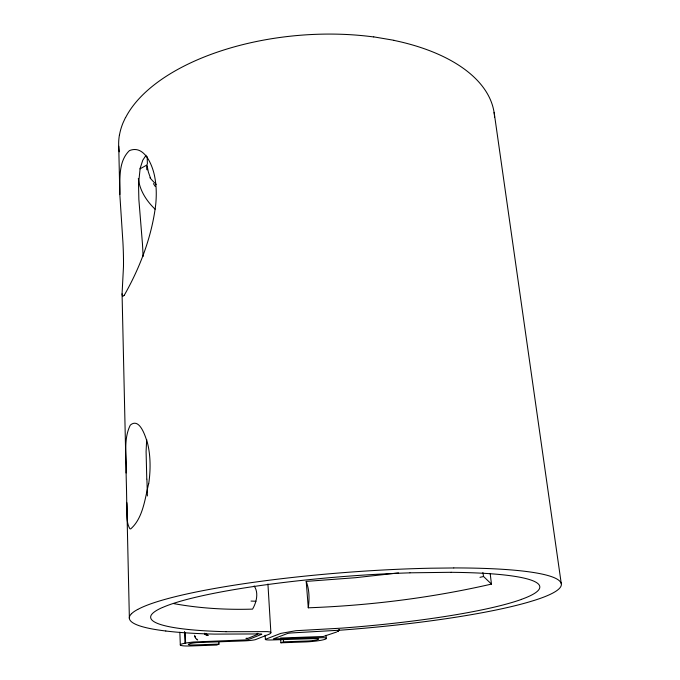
<?xml version="1.0" encoding="UTF-8"?>
<svg xmlns="http://www.w3.org/2000/svg" width="680" height="680" viewBox="0 0 680 680"><rect width="100%" height="100%" fill="white"/><g stroke="black" fill="none" stroke-linecap="round" stroke-linejoin="round"><path stroke-width="1.02" d="M126.718 501.746A51.365 1.623 88.3 0 0 126.225 478.524L122.069 293.845L123.48 266.688A69.334 9.511 84.9 0 0 122.91 242.029L119.825 194.556L118.736 146.276M267.928 583.976L270.895 632.918L269.637 634.015L255.425 639.65A9.112 0.986 -4 0 1 254.609 639.829A9.307 1.003 -4 0 1 253.64 640.008A9.732 1.054 -4 0 1 251.727 640.288A10.047 1.088 -4 0 1 250.877 640.39A10.259 1.105 -4 0 1 249.075 640.577A10.48 1.131 -4 0 1 243.754 640.909L197.005 642.6A9.027 0.969 -3.7 0 0 195.755 642.719A10.157 1.088 -3.7 0 0 194.097 642.914A11.178 1.198 -3.7 0 0 190.782 643.45A11.407 1.224 -3.7 0 0 190.188 643.586A12.079 1.292 -3.7 0 0 188.87 644.011L188.462 644.274A13.2 1.411 -3.8 0 0 188.394 644.453A11.339 1.216 -3.7 0 0 188.505 644.597A10.217 1.097 -3.7 0 0 188.683 644.691A9.452 1.011 -3.7 0 0 189.082 644.802A8.466 0.901 -3.7 0 0 189.635 644.887A7.743 0.825 -3.7 0 0 190.077 644.929A7.293 0.782 -3.7 0 0 190.85 644.98A6.817 0.731 -3.7 0 0 193.851 644.971L219.002 644.096L218.9 641.971M146.684 439.458L146.089 451.579L146.778 478.958M490.195 573.716L491.462 584.094C431.418 597.873 369.835 605.54 308.286 607.801C309.485 599.106 309.451 589.704 306.212 581.4L355.487 577.702L398.514 572.934M148.665 483.633C144.908 498.822 143.046 518.092 130.688 528.929L129.846 528.734C125.307 521.016 127.84 510.935 126.769 502.325M338.98 630.335L338.394 630.913L339.226 629.901L337.603 631.337L339.107 629.867M173.604 603.585C199.589 608.354 226.194 609.917 252.56 609.119C256.453 602.463 258.927 592.688 254.133 585.956M205.071 634.236L206.014 634.856L206.601 633.505L205.649 633.437L206.448 634.083L205.071 634.236L204.587 633.225L206.014 634.856L208.207 635.468L207.383 634.567L207.162 635.086L205.3 634.075M125.477 117.581L123.046 122.842A190.247 97.75 -5 0 0 119.51 134.81M124.177 295.332L122.536 296.556L122.069 293.845M146.072 155.261L142.766 160.233L140.148 168.326L138.533 184.101L138.864 199.529L142.452 243.823A67.77 10.557 84 0 1 143.046 256.598M124.27 295.248C140.131 267.35 151.886 236.453 155.728 204.459A69.59 35.224 -74.5 0 0 154.836 177.454C152.889 166.005 144.543 144.339 129.421 150.62C117.844 161.746 120.224 179.936 119.825 194.556M137.726 609.399L134.802 611.133A218.62 28.806 -4.5 0 0 131.546 613.708M197.013 639.183L195.644 638.427L195.347 636.505M139.961 168.878L146.719 165.104L147.39 163.829L147.16 156.655M219.002 644.096L216.767 645.039L190.935 645.957A14.79 1.581 -3.7 0 1 185.504 645.966A15.088 1.615 -3.7 0 1 183.915 645.881A15.768 1.683 -3.7 0 1 182.206 645.702L181.024 645.447A18.564 1.989 -3.7 0 1 180.498 645.218A20.052 2.15 -3.7 0 1 180.31 644.946L179.851 632.23M246.95 638.733L257.244 634.534M280.712 639.616L280.916 642.795L283.509 641.843L307.216 641.027A6.528 0.68 -4.3 0 0 310.139 640.849A6.987 0.731 -4.3 0 0 311.253 640.747A7.421 0.773 -4.3 0 0 312.35 640.619A8.109 0.85 -4.3 0 0 313.421 640.483A9.061 0.944 -4.3 0 0 314.109 640.381A9.809 1.02 -4.3 0 0 314.772 640.271A10.65 1.113 -4.3 0 0 315.409 640.16A11.62 1.216 -4.3 0 0 316.013 640.033A12.682 1.326 -4.3 0 0 316.837 639.846L317.789 639.565A11.602 1.216 -4.3 0 0 318.512 639.234A10.922 1.139 -4.3 0 0 318.461 638.869A10.48 1.097 -4.3 0 0 317.968 638.715A9.75 1.02 -4.3 0 0 316.982 638.579A8.662 0.909 -4.3 0 0 316.225 638.537L272.204 639.939A10.361 1.113 -4.1 0 1 268.141 639.948A10.149 1.088 -4.1 0 1 266.721 639.846L266.288 639.795A9.63 1.037 -4.1 0 1 265.659 639.65A9.214 0.986 -4.1 0 1 265.421 639.514A9.018 0.969 -4.1 0 1 265.447 639.31L280.78 633.403L295.97 630.7A4.097 0.459 -4.2 0 1 296.82 630.658L341.496 628.15A195.398 25.687 -4.5 0 0 505.053 604.435A196.707 25.866 -4.5 0 0 512.712 602.259A196.571 25.848 -4.5 0 0 521.475 599.394M336.762 631.975L323.28 636.505L280.543 638.027M257.023 633.573L257.975 633.31M479.969 577.337L483.548 576.504L491.462 584.094M165.809 631.006A216.606 28.543 -4.5 0 0 214.548 634.108L259.318 633.938A4.063 0.451 -4 0 1 261.732 634.279L247.817 639.803L193.732 642.005A18.861 2.023 -3.7 0 0 191.352 642.26A19.618 2.099 -3.7 0 0 187.62 642.762L184.399 643.322A19.151 2.049 -3.7 0 0 182.835 643.679L181.976 643.917A19.287 2.066 -3.7 0 0 181.016 644.292L180.795 644.41A22.924 2.457 -3.8 0 0 180.379 644.742A21.718 2.329 -3.8 0 0 180.31 644.946M245.913 638.375L247.18 638.206M280.916 642.795L305.277 641.937A14.17 1.479 -4.3 0 0 312.001 641.486A14.441 1.504 -4.3 0 0 314.16 641.265A14.977 1.564 -4.3 0 0 315.571 641.104A15.563 1.623 -4.3 0 0 316.923 640.934L317.585 640.84A16.974 1.768 -4.3 0 0 319.481 640.552A18.292 1.912 -4.3 0 0 321.232 640.237A19.244 2.014 -4.3 0 0 322.295 640.024A20.884 2.184 -4.3 0 0 323.723 639.685A22.066 2.312 -4.3 0 0 324.547 639.446L324.921 639.336A18.521 1.938 -4.3 0 0 325.797 638.979L326.137 638.766A18.377 1.921 -4.3 0 0 326.289 638.469L326.051 635.298M410.006 572.815L451.265 572.296M453.756 567.962L430.44 568.216A216.435 28.534 -4.5 0 0 137.862 609.399M225.947 631.72L267.41 631.61L269.832 631.899L270.912 632.706M251.039 601.077L255.944 601.248M373.771 36.873L394.051 40.316M196.885 639.642L197.719 640.008M205.496 633.803L206.252 634.534M155.1 209.185C146.531 201.025 139.655 190.383 138.338 178.415M195.577 637.381L194.973 636.565L195.237 637.577M153.417 183.617L155.21 186.38M150.458 177.93L148.359 172.031L147.169 165.945M326.289 638.469L326.255 638.375A18.785 1.964 -4.3 0 0 325.907 638.129A18.827 1.972 -4.3 0 0 323.408 637.662L273.368 638.885L287.555 633.471A4.063 0.451 -4.2 0 1 292.332 632.885L341.42 630.105A216.529 28.543 -4.5 0 0 520.854 604.24A218.892 28.883 -4.5 0 0 529.482 601.842L534.659 600.262A215.79 28.433 -4.5 0 0 560.736 582.31M483.548 576.504L482.885 572.56M494.131 112.353L561.272 583.678M194.675 635.29L194.811 636.565M306.212 581.4L308.286 607.801M283.373 639.727L283.509 641.843M265.132 635.179L265.387 639.421M185.206 632.476L185.606 643.085M184.569 631.533L184.986 643.203M147.024 165.877L147.152 169.923L147.144 166.821M126.769 502.562L129.379 618.392M126.106 472.965C126.939 457.266 122.961 439.731 130.322 425.085C139.731 417.103 145.554 436.823 147.492 443.079A52.029 22.006 -84.3 0 1 148.707 483.642M162.529 607.504A194.99 25.627 -4.5 0 1 409.947 572.849M165.801 631.006A242.751 32.325 -4.7 0 1 154.496 629.374A216.112 28.492 -4.5 0 1 131.487 613.717M226.057 631.694A195.449 25.695 -4.5 0 1 151.215 615.162A194.684 25.585 -4.5 0 1 153.085 612.969A196.545 25.823 -4.5 0 1 156.272 610.649A196.435 25.806 -4.5 0 1 162.384 607.512M451.171 572.322A194.973 25.627 -4.5 0 1 521.356 599.394M156.23 184.382A170.195 87.303 -4.9 0 1 149.957 177.786M125.605 117.597A188.343 96.815 -4.9 0 1 373.728 36.958M119.297 151.802A188.054 96.671 -4.9 0 1 119.459 134.802M146.906 479.264A51.026 0.867 88.1 0 1 147.39 495.941M393.992 40.401A188.334 96.806 -4.9 0 1 494.581 117.087M453.849 567.928A216.809 28.585 -4.5 0 1 560.643 582.318M338.308 630.844L337.62 631.499L338.308 630.844"/></g></svg>
